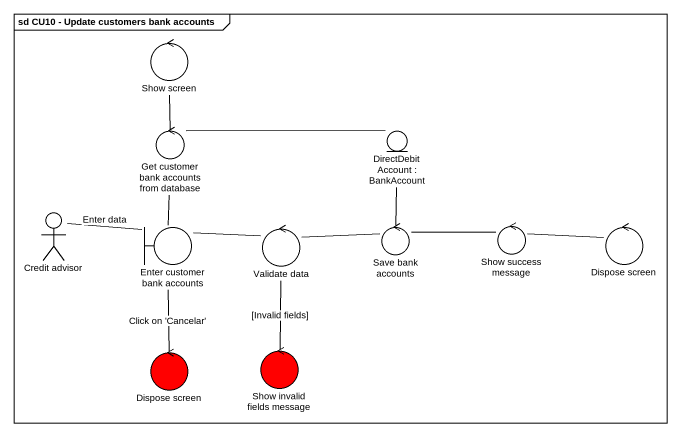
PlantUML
@startuml
mainframe sd CU10 - Update customers bank accounts
control "Show screen" as Show_screen
control "Get customer bank accounts from database" as Get_customer_bank_accounts
entity "DirectDebitAccount : BankAccount" as DirectDebitAccount
actor "Credit advisor" as Credit_advisor
boundary "Enter customer bank accounts" as Enter_customer_bank_accounts
control "Validate data" as Validate_data
control "Save bank accounts" as Save_bank_accounts
control "Show success message" as Show_success_message
control "Dispose screen" as Dispose_screen
control "Dispose screen" as Dispose_screen_2 #FF0000
control "Show invalid fields message" as Show_invalid_fields_message #FF0000
Get_customer_bank_accounts -up- Show_screen
Get_customer_bank_accounts -right- DirectDebitAccount
Credit_advisor -right- Enter_customer_bank_accounts : Enter data
Enter_customer_bank_accounts -up- Get_customer_bank_accounts
Enter_customer_bank_accounts -right- Validate_data
Enter_customer_bank_accounts -- Dispose_screen_2 : Click on 'Cancelar'
Validate_data -right- Save_bank_accounts
Validate_data -- Show_invalid_fields_message : [Invalid fields]
Save_bank_accounts -up- DirectDebitAccount
Save_bank_accounts -right- Show_success_message
Show_success_message -right- Dispose_screen
@enduml
